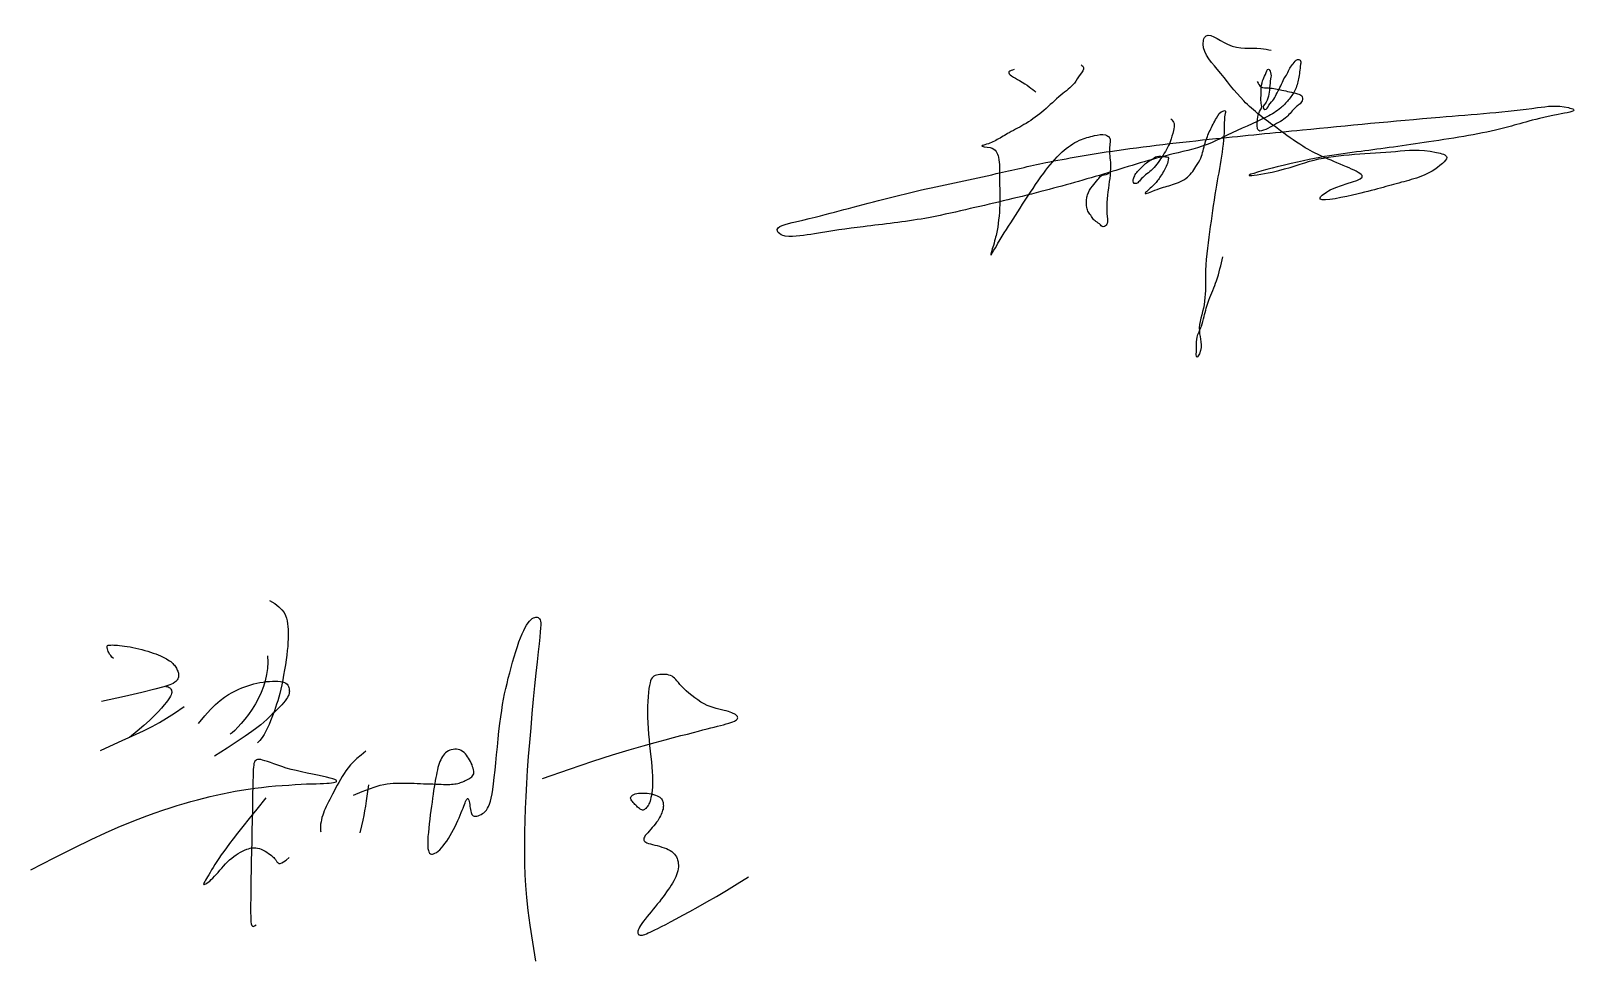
# Model space of a CAD drawing. Header units: millimetres. Extents: x 14385 to 129787, y 107826 to 186798.
# Drawn here: x 66847 to 67992, y 130370 to 131059 of the extents above; entities that cross this region are included whole.
import ezdxf

# ---------------------------------------------------------------- set-up
doc = ezdxf.new("R2010")
doc.units = ezdxf.units.MM
doc.header["$LTSCALE"] = 1000
doc.layers.add('TK', color=1, linetype='Continuous')

msp = doc.modelspace()

# ---------------------------------------------------------------- linework, layer by layer
at = {"layer": 'TK', "color": 12, "linetype": 'Continuous'}
for points in [[(67023.9, 130636.8), (67027.7, 130634.4), (67030.7, 130632.1), (67032.9, 130629.9), (67034.6, 130627.7), (67035.7, 130625.6), (67036.4, 130623.6), (67036.9, 130621.6), (67037.2, 130619.5), (67037.4, 130617.4), (67037.6, 130615.3), (67037.7, 130613.1), (67037.7, 130610.8), (67037.7, 130608.3), (67037.5, 130605.6), (67037.3, 130602.7), (67037, 130599.6), (67036.6, 130596.3), (67036.2, 130592.7), (67035.6, 130589), (67035, 130585.3), (67034.3, 130581.5), (67033.6, 130577.9), (67032.9, 130574.3), (67032.2, 130571), (67031.4, 130567.9), (67030.7, 130565), (67029.9, 130562.4), (67029.1, 130559.8), (67028.3, 130557.4), (67027.5, 130554.9), (67026.6, 130552.5), (67025.6, 130550.1), (67024.6, 130547.5), (67023.6, 130544.9), (67022.4, 130542.3), (67021.2, 130539.8), (67019.8, 130537.4), (67018.3, 130535.1), (67016.6, 130533.1), (67014.8, 130531.3)], [(67086, 130492.6), (67092.5, 130495.2), (67097.9, 130497.2), (67102.2, 130498.7), (67105.7, 130499.8), (67108.6, 130500.5), (67111, 130500.9), (67113.2, 130501.2), (67115.3, 130501.3), (67117.3, 130501.4), (67119.5, 130501.4), (67121.7, 130501.4), (67123.9, 130501.4), (67126.2, 130501.4), (67128.5, 130501.3), (67130.9, 130501.3), (67133.2, 130501.2), (67135.6, 130501.1), (67138, 130501), (67140.3, 130500.9), (67142.6, 130500.9), (67144.9, 130500.8), (67147, 130500.7), (67149.1, 130500.6), (67151, 130500.6), (67152.8, 130500.5), (67154.4, 130500.5), (67155.9, 130500.5), (67157.4, 130500.5), (67158.7, 130500.6), (67159.9, 130500.7), (67161.1, 130500.8), (67162.2, 130501), (67163.2, 130501.2), (67164.2, 130501.5), (67165.2, 130501.8), (67166.1, 130502.1), (67167, 130502.5), (67167.9, 130502.9), (67168.7, 130503.3), (67169.6, 130503.7), (67170.5, 130504.1), (67171.4, 130504.6), (67172.2, 130505), (67173, 130505.5), (67173.7, 130506.1), (67174.3, 130506.8), (67174.8, 130507.5), (67175.1, 130508.3), (67175.2, 130509.2), (67175.2, 130510.2), (67175, 130511.3), (67174.7, 130512.4), (67174.3, 130513.6), (67173.9, 130514.9), (67173.3, 130516.1), (67172.7, 130517.4), (67172, 130518.6), (67171.3, 130519.9), (67170.5, 130521), (67169.7, 130522.2), (67168.9, 130523.2), (67167.9, 130524.1), (67166.9, 130524.9), (67165.9, 130525.6), (67164.7, 130526), (67163.5, 130526.4), (67162.3, 130526.5), (67161, 130526.6), (67159.8, 130526.4), (67158.5, 130526.2), (67157.4, 130525.8), (67156.3, 130525.3), (67155.2, 130524.7), (67154.3, 130523.9), (67153.4, 130523.1), (67152.7, 130522.1), (67152, 130521.1), (67151.3, 130519.9), (67150.7, 130518.7), (67150.1, 130517.4), (67149.6, 130516), (67149.1, 130514.5), (67148.6, 130512.9), (67148.2, 130511.2), (67147.8, 130509.4), (67147.4, 130507.5), (67147, 130505.5), (67146.6, 130503.3), (67146.2, 130501), (67145.8, 130498.5), (67145.4, 130495.9), (67145, 130493.2), (67144.6, 130490.4), (67144.2, 130487.4), (67143.7, 130484.3), (67143.3, 130481.2), (67142.9, 130477.9), (67142.5, 130474.6), (67142.1, 130471.2), (67141.8, 130468), (67141.5, 130464.9), (67141.2, 130461.9), (67141.1, 130459.2), (67141, 130456.8), (67141.1, 130454.7), (67141.2, 130453), (67141.5, 130451.6), (67141.9, 130450.5), (67142.4, 130449.6), (67143, 130449.1), (67143.7, 130448.8), (67144.5, 130448.8), (67145.4, 130449), (67146.4, 130449.5), (67147.5, 130450.1), (67148.7, 130451), (67149.9, 130452.1), (67151.2, 130453.4), (67152.4, 130454.9), (67153.7, 130456.6), (67155.1, 130458.5), (67156.4, 130460.5), (67157.6, 130462.6), (67158.9, 130464.8), (67160.1, 130467.1), (67161.3, 130469.3), (67162.4, 130471.5), (67163.4, 130473.7), (67164.3, 130475.8), (67165.1, 130477.8), (67165.9, 130479.6), (67166.6, 130481.3), (67167.2, 130482.9), (67167.7, 130484.4), (67168.2, 130485.7), (67168.7, 130486.9), (67169.1, 130487.9), (67169.5, 130488.7), (67169.9, 130489.4), (67170.2, 130489.8), (67170.5, 130490.1), (67170.8, 130490.1), (67171, 130489.9), (67171.3, 130489.4), (67171.5, 130488.7), (67171.7, 130487.8), (67171.9, 130486.7), (67172.1, 130485.5), (67172.3, 130484.2), (67172.5, 130483), (67172.7, 130481.8), (67172.9, 130480.7), (67173.2, 130479.7), (67173.5, 130478.9), (67173.8, 130478.2), (67174.2, 130477.7), (67174.7, 130477.3), (67175.3, 130477), (67175.9, 130476.9), (67176.6, 130476.9), (67177.5, 130477), (67178.4, 130477.2), (67179.4, 130477.6), (67180.5, 130478.1), (67181.5, 130478.8), (67182.6, 130479.5), (67183.6, 130480.5), (67184.5, 130481.5), (67185.4, 130482.8), (67186.1, 130484.2), (67186.8, 130485.9), (67187.5, 130488), (67188.1, 130490.4), (67188.7, 130493.4), (67189.3, 130496.8), (67189.8, 130500.9), (67190.3, 130505.6), (67190.9, 130510.9), (67191.4, 130516.5), (67192, 130522.3), (67192.6, 130528.3), (67193.2, 130534.3), (67193.8, 130540), (67194.4, 130545.5), (67195.1, 130550.6), (67195.8, 130555.2), (67196.5, 130559.6), (67197.2, 130563.7), (67198, 130567.6), (67198.9, 130571.5), (67199.8, 130575.3), (67200.7, 130579.2), (67201.8, 130583.1), (67202.8, 130587.1), (67203.9, 130591.1), (67205.1, 130595.1), (67206.2, 130598.9), (67207.4, 130602.6), (67208.6, 130606), (67209.8, 130609.1), (67210.9, 130612), (67212.1, 130614.5), (67213.2, 130616.6), (67214.3, 130618.5), (67215.3, 130620.1), (67216.4, 130621.4), (67217.4, 130622.5), (67218.4, 130623.3), (67219.4, 130623.9), (67220.3, 130624.2), (67221.2, 130624.4), (67222, 130624.3), (67222.8, 130624.1), (67223.4, 130623.6), (67223.9, 130623.1), (67224.3, 130622.3), (67224.6, 130621.4), (67224.8, 130620.2), (67224.8, 130618.6), (67224.6, 130616.3), (67224.4, 130613.4), (67224, 130609.5), (67223.5, 130604.7), (67222.8, 130598.6), (67222, 130591.3), (67221.2, 130582.8), (67220.2, 130573.5), (67219.2, 130563.5), (67218.2, 130553), (67217.3, 130542.3), (67216.3, 130531.6), (67215.5, 130521.1), (67214.8, 130510.9), (67214.1, 130501.1), (67213.6, 130491.6), (67213.2, 130482.6), (67212.9, 130473.8), (67212.7, 130465.3), (67212.6, 130457.1), (67212.6, 130449.2), (67212.7, 130441.4), (67213, 130433.6), (67213.4, 130425.5), (67214.2, 130416.7), (67215.2, 130407), (67216.7, 130396.1), (67218.6, 130383.7), (67220.9, 130369.6)], [(66908.2, 130593.7), (66907.1, 130594.8), (66906.2, 130595.9), (66905.4, 130597), (66904.8, 130598.1), (66904.3, 130599), (66904, 130600), (66903.7, 130600.8), (66903.6, 130601.5), (66903.5, 130602.1), (66903.5, 130602.6), (66903.6, 130603), (66903.9, 130603.3), (66904.2, 130603.5), (66904.7, 130603.6), (66905.4, 130603.7), (66906.2, 130603.7), (66907.2, 130603.8), (66908.4, 130603.7), (66909.7, 130603.7), (66911.2, 130603.6), (66912.8, 130603.4), (66914.6, 130603.2), (66916.4, 130603), (66918.4, 130602.7), (66920.5, 130602.3), (66922.6, 130601.9), (66924.8, 130601.4), (66927, 130600.9), (66929.2, 130600.3), (66931.4, 130599.7), (66933.6, 130599.1), (66935.7, 130598.4), (66937.7, 130597.8), (66939.6, 130597.1), (66941.4, 130596.4), (66943.1, 130595.7), (66944.6, 130594.9), (66946.1, 130594.2), (66947.4, 130593.5), (66948.6, 130592.8), (66949.7, 130592.1), (66950.6, 130591.5), (66951.4, 130590.8), (66952.2, 130590.1), (66952.8, 130589.4), (66953.4, 130588.7), (66953.9, 130588.1), (66954.4, 130587.3), (66954.8, 130586.6), (66955.2, 130585.9), (66955.5, 130585.2), (66955.8, 130584.4), (66956.1, 130583.7), (66956.3, 130583), (66956.4, 130582.3), (66956.5, 130581.7), (66956.5, 130581), (66956.5, 130580.4), (66956.3, 130579.8), (66956.1, 130579.2), (66955.9, 130578.6), (66955.5, 130578), (66955.1, 130577.4), (66954.5, 130576.8), (66953.8, 130576.1), (66952.5, 130575.3), (66949.9, 130574.2), (66945.6, 130572.8), (66938.9, 130571), (66929.3, 130568.6), (66916.3, 130565.6), (66899.3, 130561.8)], [(67022.3, 130595.7), (67022.5, 130591), (67022.3, 130586.4), (67021.6, 130581.8), (67020.6, 130577.3), (67019.3, 130572.9), (67017.6, 130568.5), (67015.6, 130564.3), (67013.4, 130560.2), (67010.9, 130556.2), (67008.3, 130552.3), (67005.6, 130548.8), (67002.9, 130545.6), (67000.4, 130542.8), (66998.1, 130540.5), (66996.2, 130538.7), (66994.6, 130537.6)], [(67226, 130504.9), (67246.1, 130511.8), (67263.3, 130517.6), (67277.9, 130522.3), (67290.2, 130526.1), (67300.6, 130529.1), (67309.4, 130531.6), (67316.8, 130533.5), (67323.1, 130535.2), (67328.6, 130536.6), (67333.5, 130537.8), (67337.8, 130539), (67341.6, 130539.9), (67344.9, 130540.8), (67347.9, 130541.6), (67350.7, 130542.3), (67353.2, 130542.9), (67355.6, 130543.6), (67358, 130544.1), (67360.1, 130544.7), (67362.1, 130545.3), (67364, 130545.8), (67365.6, 130546.3), (67367, 130546.8), (67368.2, 130547.3), (67369.1, 130547.8), (67369.8, 130548.3), (67370.3, 130548.8), (67370.6, 130549.3), (67370.7, 130549.8), (67370.6, 130550.3), (67370.4, 130550.7), (67370, 130551.2), (67369.5, 130551.7), (67368.9, 130552.2), (67368.1, 130552.7), (67367.2, 130553.1), (67366.2, 130553.6), (67365, 130554), (67363.7, 130554.5), (67362.2, 130554.9), (67360.5, 130555.3), (67358.7, 130555.7), (67356.7, 130556.2), (67354.7, 130556.7), (67352.5, 130557.4), (67350.3, 130558.1), (67348, 130559), (67345.7, 130560.2), (67343.4, 130561.5), (67341.1, 130563), (67338.8, 130564.6), (67336.6, 130566.3), (67334.5, 130568.1), (67332.5, 130569.8), (67330.8, 130571.5), (67329.2, 130573.1), (67327.8, 130574.6), (67326.7, 130575.9), (67325.6, 130577.1), (67324.7, 130578.2), (67323.8, 130579.1), (67322.9, 130579.9), (67322, 130580.6), (67320.9, 130581.1), (67319.7, 130581.5), (67318.4, 130581.8), (67317.1, 130581.9), (67315.7, 130582), (67314.3, 130581.9), (67313, 130581.8), (67311.7, 130581.6), (67310.5, 130581.4), (67309.5, 130581.1), (67308.6, 130580.7), (67307.9, 130580.2), (67307.2, 130579.5), (67306.6, 130578.5), (67306.1, 130577.3), (67305.7, 130575.7), (67305.3, 130573.7), (67304.9, 130571.4), (67304.6, 130568.6), (67304.3, 130565.5), (67304, 130562), (67303.9, 130558.4), (67303.8, 130554.5), (67303.8, 130550.4), (67304, 130546.2), (67304.2, 130542), (67304.6, 130537.7), (67305, 130533.4), (67305.4, 130529.2), (67305.9, 130525), (67306.4, 130521), (67306.8, 130517.1), (67307.1, 130513.4), (67307.3, 130509.9), (67307.5, 130506.7), (67307.5, 130503.7), (67307.5, 130501), (67307.4, 130498.5), (67307.2, 130496.2), (67307, 130494.1), (67306.7, 130492.3), (67306.4, 130490.7), (67306.1, 130489.2), (67305.7, 130488), (67305.3, 130486.9), (67304.9, 130486), (67304.5, 130485.2), (67304.1, 130484.5), (67303.6, 130483.8), (67303.1, 130483.3), (67302.7, 130482.7), (67302.2, 130482.3), (67301.7, 130482), (67301.2, 130481.7), (67300.7, 130481.5), (67300.2, 130481.5), (67299.6, 130481.6), (67299, 130481.8), (67298.4, 130482.1), (67297.8, 130482.6), (67297.2, 130483.1), (67296.5, 130483.7), (67295.9, 130484.3), (67295.2, 130485), (67294.5, 130485.7), (67293.9, 130486.4), (67293.2, 130487.1), (67292.6, 130487.8), (67292.1, 130488.4), (67291.7, 130489.1), (67291.4, 130489.8), (67291.3, 130490.4), (67291.4, 130491), (67291.6, 130491.6), (67292.1, 130492.1), (67292.8, 130492.6), (67293.7, 130493), (67294.7, 130493.4), (67295.9, 130493.7), (67297.2, 130493.9), (67298.6, 130494.1), (67300.2, 130494.1), (67301.8, 130494), (67303.5, 130493.9), (67305.1, 130493.7), (67306.7, 130493.4), (67308.3, 130493), (67309.7, 130492.6), (67310.9, 130492.1), (67312, 130491.6), (67312.9, 130491), (67313.6, 130490.4), (67314.1, 130489.8), (67314.6, 130489.1), (67314.9, 130488.4), (67315.2, 130487.7), (67315.3, 130487), (67315.5, 130486.2), (67315.5, 130485.5), (67315.6, 130484.7), (67315.5, 130483.9), (67315.4, 130483), (67315.3, 130482.2), (67315, 130481.3), (67314.8, 130480.3), (67314.4, 130479.3), (67314, 130478.3), (67313.4, 130477.2), (67312.8, 130476), (67312.2, 130474.9), (67311.4, 130473.6), (67310.5, 130472.4), (67309.5, 130471.1), (67308.5, 130469.8), (67307.3, 130468.5), (67306.2, 130467.2), (67305, 130465.9), (67304, 130464.7), (67303, 130463.6), (67302.2, 130462.5), (67301.6, 130461.5), (67301.2, 130460.7), (67301, 130459.9), (67301, 130459.2), (67301.3, 130458.7), (67301.8, 130458.1), (67302.5, 130457.7), (67303.4, 130457.2), (67304.6, 130456.8), (67306, 130456.4), (67307.5, 130456), (67309.2, 130455.5), (67310.9, 130455.1), (67312.7, 130454.6), (67314.4, 130454.1), (67316.2, 130453.5), (67317.8, 130452.9), (67319.2, 130452.2), (67320.6, 130451.5), (67321.8, 130450.7), (67322.8, 130449.8), (67323.7, 130448.8), (67324.5, 130447.8), (67325.2, 130446.8), (67325.7, 130445.7), (67326.1, 130444.5), (67326.5, 130443.2), (67326.6, 130442), (67326.7, 130440.6), (67326.7, 130439.3), (67326.5, 130437.9), (67326.2, 130436.4), (67325.8, 130435), (67325.4, 130433.5), (67324.8, 130432), (67324.1, 130430.5), (67323.3, 130429), (67322.4, 130427.4), (67321.4, 130425.8), (67320.4, 130424.2), (67319.2, 130422.5), (67318, 130420.8), (67316.7, 130419), (67315.4, 130417.2), (67314, 130415.4), (67312.6, 130413.6), (67311.1, 130411.7), (67309.6, 130409.9), (67308.1, 130408), (67306.6, 130406.1), (67305, 130404.3), (67303.6, 130402.5), (67302.2, 130400.7), (67300.9, 130399.1), (67299.7, 130397.5), (67298.7, 130396), (67297.9, 130394.7), (67297.3, 130393.6), (67296.9, 130392.5), (67296.6, 130391.7), (67296.6, 130390.9), (67296.6, 130390.3), (67296.8, 130389.8), (67297.1, 130389.4), (67297.5, 130389.1), (67298, 130389), (67298.5, 130388.9), (67299.2, 130388.9), (67300, 130388.9), (67300.8, 130389.1), (67301.8, 130389.4), (67303, 130389.9), (67304.2, 130390.4), (67305.7, 130391), (67307.3, 130391.8), (67309.3, 130392.7), (67311.5, 130393.8), (67314.2, 130395.2), (67317.3, 130396.8), (67320.9, 130398.7), (67325.1, 130400.9), (67329.9, 130403.5), (67335.3, 130406.4), (67341.3, 130409.7), (67347.8, 130413.4), (67354.9, 130417.4), (67362.4, 130421.9), (67370.3, 130426.8), (67378.6, 130432)], [(66947, 130573.1), (66947.9, 130572.9), (66948.7, 130572.7), (66949.4, 130572.3), (66949.9, 130571.9), (66950.4, 130571.5), (66950.8, 130571), (66951.1, 130570.4), (66951.3, 130569.9), (66951.5, 130569.2), (66951.5, 130568.5), (66951.3, 130567.8), (66951, 130566.8), (66950.5, 130565.8), (66949.7, 130564.5), (66948.7, 130563), (66947.4, 130561.3), (66945.8, 130559.3), (66943.8, 130556.9), (66941.3, 130554.2), (66938.4, 130551.2), (66934.8, 130547.8), (66930.6, 130544.1), (66925.7, 130539.9), (66920.1, 130535.2)], [(66971.3, 130545.5), (66975.9, 130551.2), (66980.1, 130555.9), (66983.9, 130559.7), (66987.3, 130562.7), (66990.5, 130565.1), (66993.4, 130567.1), (66996.1, 130568.6), (66998.6, 130569.8), (67001, 130571), (67003.3, 130572), (67005.6, 130572.8), (67007.8, 130573.6), (67010, 130574.3), (67012.2, 130574.9), (67014.4, 130575.4), (67016.7, 130575.9), (67019, 130576.3), (67021.4, 130576.6), (67023.7, 130576.8), (67026, 130577), (67028.1, 130577), (67030.1, 130577), (67031.9, 130576.8), (67033.5, 130576.4), (67034.8, 130576), (67035.9, 130575.4), (67036.8, 130574.7), (67037.4, 130573.9), (67037.9, 130573), (67038.2, 130572.2), (67038.4, 130571.3), (67038.5, 130570.4), (67038.6, 130569.5), (67038.5, 130568.7), (67038.4, 130567.8), (67038.1, 130566.9), (67037.7, 130566), (67037.1, 130564.9), (67036.3, 130563.8), (67035.4, 130562.5), (67034.2, 130561), (67032.9, 130559.5), (67031.3, 130557.8), (67029.6, 130556), (67027.8, 130554.2), (67025.9, 130552.4), (67023.9, 130550.5), (67021.9, 130548.6), (67019.7, 130546.7), (67017.3, 130544.7), (67014.4, 130542.4), (67010.7, 130539.7), (67005.9, 130536.3), (66999.9, 130532.3), (66992.4, 130527.4), (66983.1, 130521.4)], [(66898.6, 130525.7), (66912, 130531.7), (66922.4, 130536.4), (66930.4, 130540.1), (66936.8, 130543.3), (66942.3, 130546.3), (66947.6, 130549.5), (66953.5, 130553.3), (66960.7, 130558.1)], [(67095.1, 130525), (67091.6, 130522.2), (67088.6, 130519.7), (67086, 130517.3), (67083.8, 130515), (67082, 130512.8), (67080.4, 130510.6), (67079, 130508.5), (67077.6, 130506.4), (67076.4, 130504.2), (67075.1, 130502), (67073.9, 130499.8), (67072.7, 130497.6), (67071.6, 130495.4), (67070.5, 130493.3), (67069.4, 130491.3), (67068.4, 130489.3), (67067.5, 130487.5), (67066.6, 130485.7), (67065.8, 130484), (67065.1, 130482.4), (67064.4, 130480.8), (67063.7, 130479.2), (67063.2, 130477.6), (67062.7, 130476), (67062.3, 130474.3), (67062, 130472.7), (67061.7, 130471.1), (67061.6, 130469.6), (67061.5, 130468.2), (67061.5, 130467), (67061.7, 130466), (67061.9, 130465.3)], [(66847.1, 130437.2), (66864.3, 130446), (66879, 130453.4), (66891.6, 130459.6), (66902.4, 130464.6), (66911.6, 130468.7), (66919.6, 130472), (66926.6, 130474.8), (66933, 130477.2), (66939, 130479.4), (66944.8, 130481.4), (66950.3, 130483.2), (66955.5, 130484.9), (66960.6, 130486.4), (66965.5, 130487.8), (66970.4, 130489.1), (66975.1, 130490.3), (66979.8, 130491.4), (66984.4, 130492.5), (66989, 130493.6), (66993.7, 130494.5), (66998.4, 130495.4), (67003.1, 130496.2), (67008, 130497), (67012.9, 130497.7), (67018, 130498.3), (67023.1, 130498.8), (67028.2, 130499.3), (67033.2, 130499.7), (67038.1, 130500), (67042.8, 130500.3), (67047.2, 130500.6), (67051.3, 130500.8), (67055, 130500.9), (67058.3, 130501), (67061.3, 130501.1), (67063.9, 130501.2), (67066.2, 130501.3), (67068.1, 130501.5), (67069.8, 130501.6), (67071.2, 130501.8), (67072.3, 130502.1), (67073.1, 130502.4), (67073.5, 130502.7), (67073.5, 130503.1), (67073.1, 130503.6), (67072.1, 130504.1), (67070.7, 130504.6), (67068.7, 130505.2), (67066.1, 130505.9), (67062.9, 130506.6), (67059.4, 130507.3), (67055.6, 130508.1), (67051.7, 130508.9), (67047.6, 130509.7), (67043.6, 130510.7), (67039.8, 130511.6), (67036.2, 130512.6), (67032.9, 130513.7), (67029.9, 130514.7), (67027.1, 130515.7), (67024.6, 130516.6), (67022.4, 130517.4), (67020.4, 130518), (67018.7, 130518.5), (67017.3, 130518.9), (67016, 130519), (67015, 130518.9), (67014.2, 130518.7), (67013.6, 130518.3), (67013, 130517.7), (67012.6, 130516.9), (67012.3, 130515.9), (67012.1, 130514.7), (67011.9, 130513.3), (67011.8, 130511.5), (67011.7, 130509.2), (67011.6, 130506.4), (67011.5, 130502.9), (67011.4, 130498.7), (67011.3, 130493.6), (67011.2, 130487.6), (67011.1, 130480.9), (67010.9, 130473.7), (67010.8, 130466.1), (67010.6, 130458.4), (67010.5, 130450.8), (67010.3, 130443.5), (67010.2, 130436.7), (67010.1, 130430.5), (67010, 130424.9), (67009.9, 130420), (67009.9, 130415.6), (67009.8, 130411.8), (67009.8, 130408.4), (67009.8, 130405.4), (67009.9, 130402.8), (67009.9, 130400.5), (67010.1, 130398.6), (67010.3, 130397.1), (67010.6, 130396), (67011.1, 130395.4), (67011.8, 130395.2), (67012.8, 130395.6), (67014, 130396.5)], [(67097.1, 130500.1), (67096.2, 130493.5), (67095.5, 130488.4), (67094.8, 130484.3), (67094.3, 130480.8), (67093.6, 130477.5), (67092.9, 130473.9), (67092, 130469.8), (67090.8, 130464.5)], [(67021.1, 130490.5), (67014.4, 130482.2), (67008.8, 130475.2), (67004, 130469.3), (67000.1, 130464.3), (66996.9, 130460.2), (66994.2, 130456.6), (66991.9, 130453.6), (66989.9, 130450.8), (66988.1, 130448.2), (66986.4, 130445.7), (66984.9, 130443.3), (66983.4, 130441.1), (66982.1, 130439), (66980.9, 130437.1), (66979.8, 130435.3), (66978.8, 130433.6), (66977.9, 130432.1), (66977.1, 130430.8), (66976.4, 130429.6), (66975.8, 130428.6), (66975.4, 130427.7), (66975.1, 130427.1), (66975, 130426.6), (66975.1, 130426.4), (66975.5, 130426.3), (66976, 130426.5), (66976.7, 130426.9), (66977.5, 130427.4), (66978.5, 130428.1), (66979.5, 130428.9), (66980.7, 130430), (66981.9, 130431.1), (66983.1, 130432.4), (66984.4, 130433.8), (66985.7, 130435.3), (66987, 130436.9), (66988.4, 130438.4), (66989.8, 130440), (66991.2, 130441.6), (66992.7, 130443.1), (66994.3, 130444.5), (66995.9, 130445.8), (66997.5, 130447), (66999.1, 130448.2), (67000.7, 130449.2), (67002.3, 130450.2), (67003.9, 130451), (67005.4, 130451.8), (67006.9, 130452.4), (67008.3, 130452.8), (67009.6, 130453.2), (67011, 130453.4), (67012.3, 130453.5), (67013.6, 130453.4), (67015, 130453.2), (67016.3, 130452.9), (67017.7, 130452.4), (67019.1, 130451.7), (67020.5, 130451), (67021.9, 130450.2), (67023.1, 130449.3), (67024.3, 130448.5), (67025.4, 130447.7), (67026.2, 130446.9), (67026.9, 130446.3), (67027.5, 130445.7), (67027.9, 130445.2), (67028.2, 130444.8), (67028.5, 130444.4), (67028.8, 130444), (67029, 130443.6), (67029.3, 130443.1), (67029.7, 130442.7), (67030.2, 130442.3), (67030.8, 130442), (67031.7, 130442), (67032.9, 130442.4), (67034.3, 130443.1), (67036.2, 130444.4), (67038.5, 130446.3)]]:
    msp.add_lwpolyline(points, dxfattribs=at)
for points, start_tangent in [([(67755.5, 131021.2), (67758.3, 131017.2), (67763.8, 131016.4), (67773.8, 131014.8), (67785.3, 131012.1), (67788.4, 131010.5), (67788.8, 131006.9), (67786.5, 131004.1), (67784.1, 131002.1), (67777.3, 130995), (67766.6, 130988.2), (67755.9, 130985.5), (67755.5, 130988.6), (67757.9, 131000.2), (67758.7, 131001.7), (67758.3, 131006.1), (67758.3, 131010.5), (67758.3, 131015.2), (67759.5, 131021.6), (67761.5, 131026.4), (67763.8, 131030.3), (67765.4, 131027.9), (67765.4, 131023.2), (67764.6, 131016.4), (67761.1, 131004.5), (67759.9, 131001.7), (67761.1, 131000.5), (67764.2, 131003.7), (67767.8, 131008.1), (67770.2, 131012.9), (67773, 131018), (67775.3, 131023.2), (67777.7, 131026.8), (67779.7, 131031.1), (67782.1, 131034.3), (67785.3, 131037.5), (67787.2, 131037.1), (67787.6, 131033.9), (67786.1, 131023.2), (67783.3, 131014.4), (67778.5, 131007.3), (67773, 131001.7), (67762.6, 130995), (67733.2, 130981.5), (67721.7, 130975.8), (67693.2, 130967.5), (67644.7, 130953.5), (67595.2, 130939.6), (67539.4, 130926.2), (67509.3, 130919.8), (67463.6, 130913.6), (67427.5, 130908.4), (67405.9, 130906.7), (67404, 130907.1), (67400.1, 130910.3), (67413.5, 130917.3), (67445.9, 130925.4), (67506.8, 130940.8), (67562.2, 130952.9), (67599, 130961.1), (67646.6, 130969.4), (67724.8, 130978.9), (67788.9, 130985.3), (67890.7, 130994.8), (67963.2, 131001.8), (67986, 131001.8), (67989.8, 131000.5), (67978.4, 130996.7), (67937.8, 130986.5), (67882.6, 130976.4), (67832.5, 130969.4), (67770.3, 130957.9), (67749.4, 130951.6), (67766.5, 130954.1), (67797.6, 130963), (67857.9, 130969.4), (67888.3, 130968.7), (67895.9, 130964.9), (67892.7, 130960.5), (67862.3, 130946.5), (67826.1, 130937), (67802, 130935.1), (67809.6, 130940.8), (67833.1, 130951.6), (67821.7, 130957.9), (67789.3, 130973.2), (67770.3, 130986.5), (67745.5, 131006.8), (67725.9, 131030.3), (67715.7, 131051.9), (67716.4, 131053.8), (67733.5, 131048.8), (67758.2, 131045.6), (67765.9, 131044.3)], (-0.408309, -0.912844)), ([(67625.1, 131033.6), (67626.9, 131031.5), (67624.4, 131026.4), (67620, 131020), (67610.1, 131011.1), (67597.5, 130999.8), (67584.2, 130990.1), (67571.7, 130983.2), (67562.8, 130978.1), (67553.6, 130974.2), (67551.5, 130973.5), (67557.7, 130972.2), (67562, 130969.4), (67563.8, 130965), (67564.6, 130950.9), (67564.8, 130933), (67562.8, 130910.8), (67560, 130899.8), (67558.2, 130892.6), (67561.5, 130898), (67568.1, 130909), (67581.7, 130930.2), (67597.3, 130953.3), (67611.1, 130969.1), (67623.9, 130977.6), (67635, 130981.1), (67643.1, 130981.6), (67644.9, 130980.8), (67646.5, 130978.5), (67646.2, 130973.9), (67646.7, 130961.4), (67645.2, 130942.2), (67644.4, 130921), (67644.4, 130916.1), (67642.4, 130913.8), (67640.6, 130913.8), (67639.3, 130915.1), (67636, 130917.4), (67633.7, 130919.7), (67631.6, 130922.8), (67630.4, 130924.3), (67629.3, 130927.9), (67629.1, 130933.8), (67629.8, 130937.1), (67633.4, 130943.7), (67637.5, 130948.6), (67639.8, 130951.2), (67644.7, 130952.7), (67645.9, 130953.5)], (-0.251292, 0.967911)), ([(67575.5, 131030.1), (67571.6, 131028.3), (67579.4, 131021.9), (67591.6, 131013.2)], (-0.696473, 0.717583)), ([(67691.6, 130993.5), (67693.9, 130990), (67693.4, 130984.9), (67691.1, 130976.6), (67684.8, 130965.2), (67676.9, 130955.3), (67668.8, 130948.2), (67666.1, 130945.7), (67664.3, 130945.7), (67663.5, 130947.4), (67664, 130949.7), (67665.6, 130953), (67668.3, 130956.1), (67674.4, 130961.6), (67677.7, 130963.6), (67681, 130965.7), (67687.6, 130965.4), (67689.3, 130965.2), (67689.6, 130963.1), (67688.1, 130958.3), (67683.3, 130950.2), (67678.2, 130943.9), (67672.4, 130938.1), (67679.7, 130940.6), (67691.4, 130944.4), (67702.8, 130949.5), (67710.1, 130958.1), (67713.6, 130964.4), (67716.9, 130975.6), (67720.5, 130984.9), (67725.3, 130994.1), (67730.7, 130999.5), (67731.8, 130999.5), (67731.8, 130997.5), (67731.1, 130988.7), (67724.8, 130941.4), (67720.2, 130909.8), (67717.1, 130877.1), (67716.1, 130855.7), (67712.6, 130836.3), (67712.6, 130819.5), (67711, 130817), (67710.5, 130823.6), (67711, 130831.8), (67714.1, 130839.9), (67716.1, 130847.1), (67719.7, 130859.3), (67725.3, 130873.6), (67729.9, 130891.4)], (-0.352311, 0.935883))]:
    msp.add_spline(points, degree=3, dxfattribs=dict(at, start_tangent=start_tangent))

doc.saveas('drawing.dxf')
